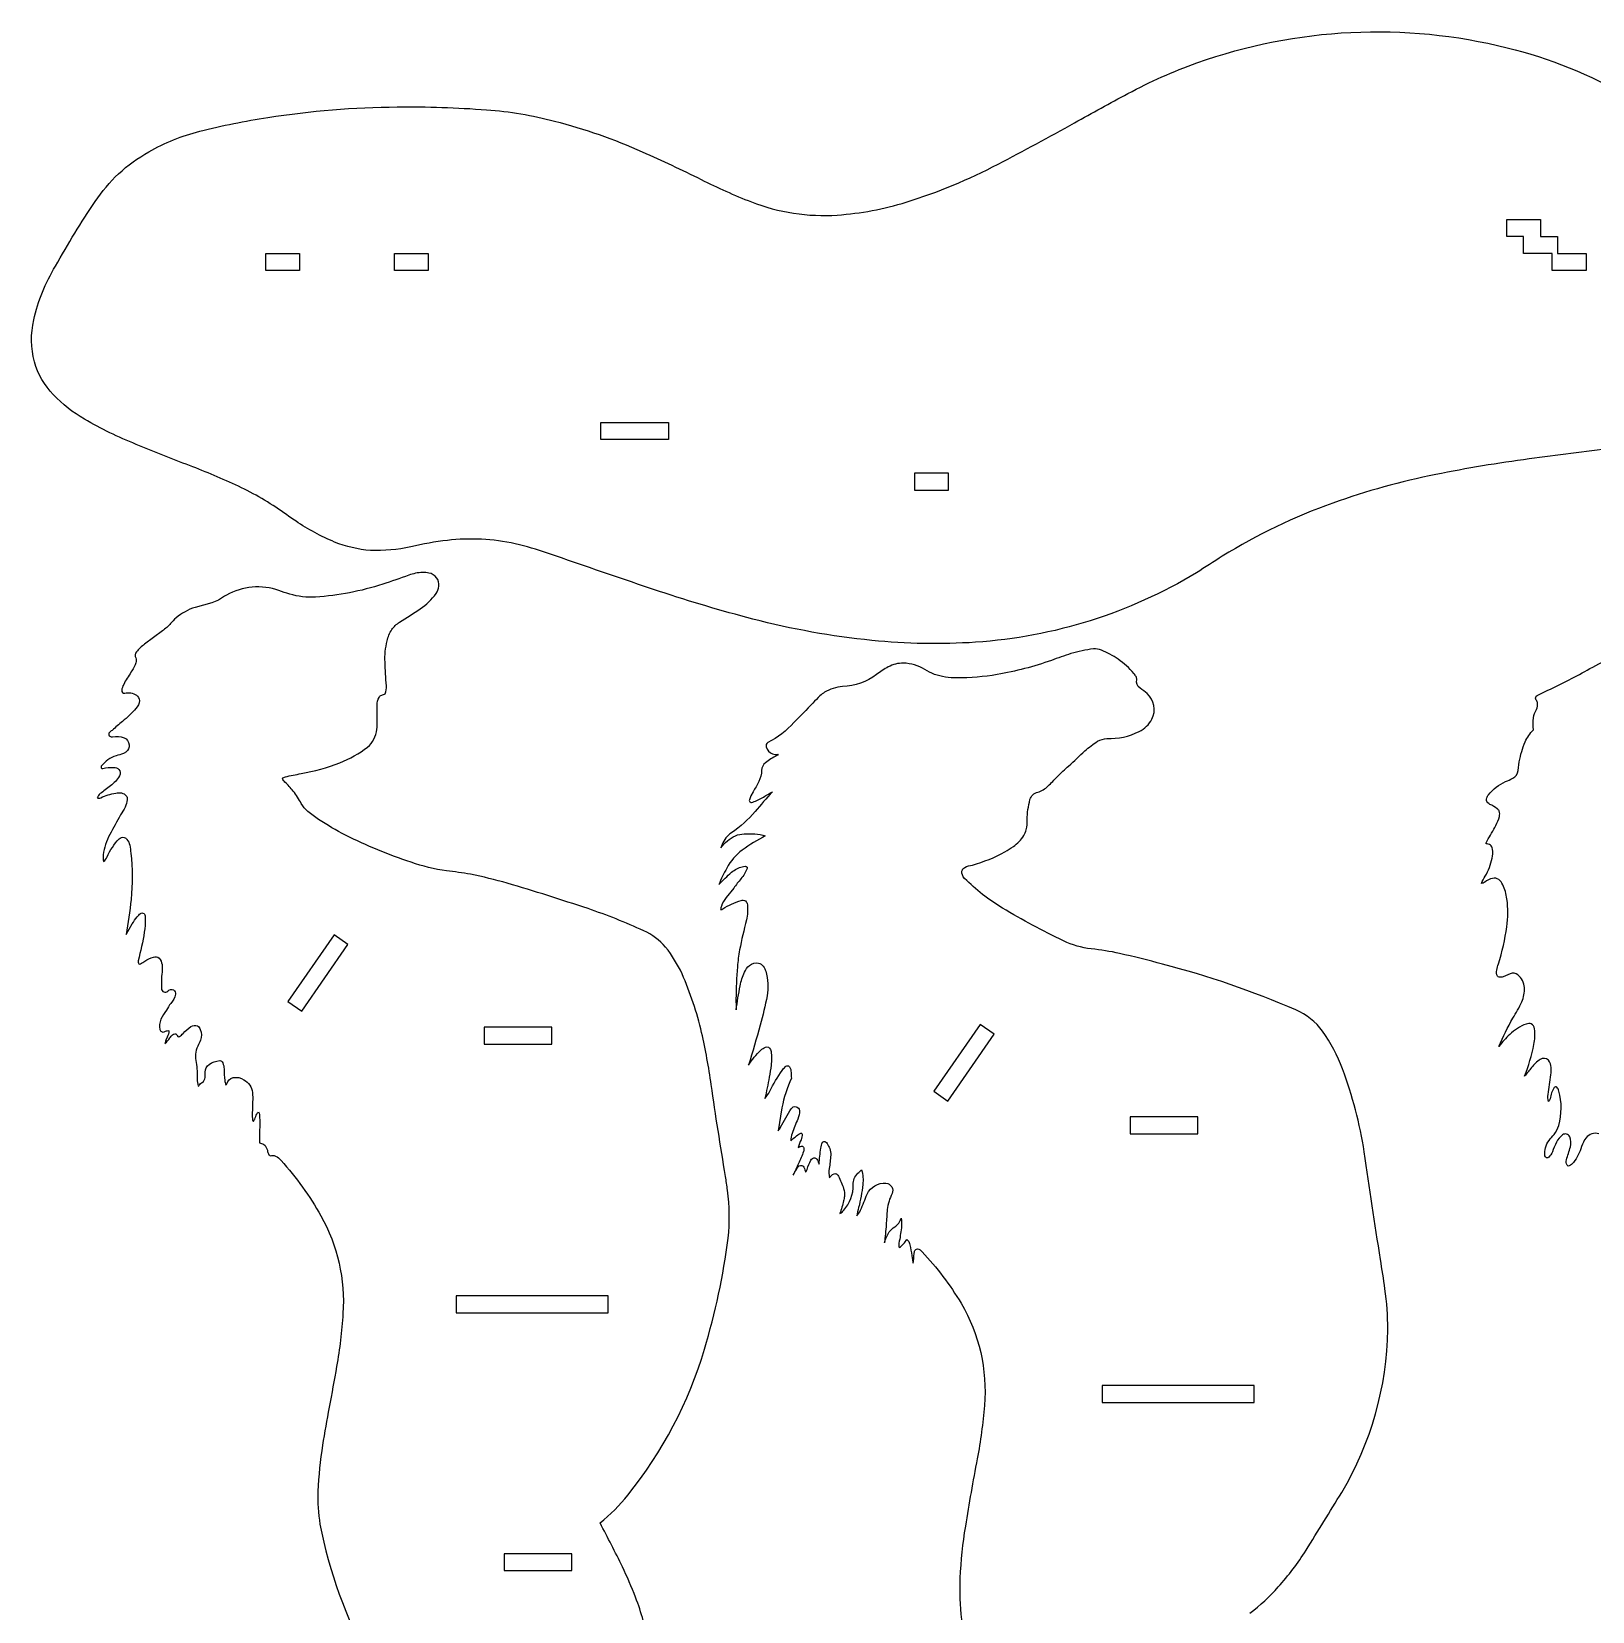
# Model space of a CAD drawing. Extents: x 33.7 to 61, y 10.2 to 34.
# Drawn here: x 33.66 to 45.2, y 22.21 to 33.89 of the extents above; entities that cross this region are included whole.
import ezdxf

# ---------------------------------------------------------------- set-up
doc = ezdxf.new("R2010")
doc.units = 0
doc.header["$MEASUREMENT"] = 0
doc.layers.get('0').update_dxf_attribs({"linetype": 'CONTINUOUS'})

msp = doc.modelspace()

# ---------------------------------------------------------------- linework, layer by layer
for points in [[(45.316, 30.805), (44.737, 30.73, 0.016937), (44.046, 30.615, 0.037032), (43.284, 30.404, 0.052186), (42.467, 30.011, -0.00447), (42.276, 29.889, -0.119641), (40.643, 29.375, -0.042166), (39.876, 29.389, -0.039221), (38.995, 29.547, -0.016725), (38.306, 29.751, -0.00324), (37.478, 30.034, 0.027526), (37.239, 30.103, 0.084054), (36.737, 30.128, 0.027759), (36.467, 30.081, -0.066396), (36.168, 30.054, -0.080063), (35.903, 30.116, -0.052876), (35.618, 30.27, -0.008373), (35.529, 30.332, 0.043949), (35.192, 30.528, 0.018249), (34.831, 30.681, -0.0052), (34.435, 30.838, -0.034793), (34.054, 31.024, -0.071755), (33.823, 31.206, -0.120399), (33.683, 31.448, -0.119099), (33.679, 31.758, -0.081907), (33.839, 32.155, -0.004649), (33.982, 32.399, -0.01167), (34.132, 32.632, -0.0538), (34.306, 32.838, -0.058055), (34.529, 33, -0.070925), (34.907, 33.152, -0.026154), (35.41, 33.254, -0.038412), (36.367, 33.332, -0.02244), (37.027, 33.311, -0.046675), (37.53, 33.227, -0.041268), (38.178, 33.001, -0.011292), (38.613, 32.796, 0.021315), (38.985, 32.63, 0.109476), (39.62, 32.533, 0.058378), (40.13, 32.629, 0.046188), (40.81, 32.91, 0.008532), (41.374, 33.215, -0.006303), (41.769, 33.431, -0.03728), (42.28, 33.658, -0.147404), (44.573, 33.77, -0.071157), (45.466, 33.41, -0.063535)], [(38.224, 21.965, 0.054737), (38.128, 22.316, 0.021849), (38.032, 22.54, 0.007313), (37.866, 22.865, 0.049451), (38.072, 23.071, 0.097663), (38.638, 24.15, 0.041192), (38.813, 24.971, 0.06018), (38.808, 25.324, 0.009833), (38.794, 25.427, -0.006092), (38.688, 26.105, 0.020295), (38.617, 26.49, 0.047215), (38.472, 26.924, 0.063203), (38.351, 27.121, 0.111532), (38.189, 27.242, 0.026717), (37.777, 27.406, 0.009504), (37.18, 27.594, 0.021715), (36.908, 27.66, 0.016397), (36.731, 27.685, -0.048691), (36.469, 27.749, -0.036248), (35.984, 27.949, -0.029109), (35.784, 28.066, -0.017176), (35.705, 28.125, -0.085201), (35.657, 28.183, 0.024715), (35.598, 28.275, 0.024807), (35.536, 28.342, -0.04084), (35.517, 28.367, -0.205737), (35.539, 28.38, -0.018216), (35.655, 28.404, 0.043688), (35.943, 28.484, 0.072778), (36.146, 28.6, 0.19757), (36.215, 28.731, 0.040996), (36.219, 28.802, 0.003107), (36.218, 28.91, -0.120974), (36.232, 28.968, -0.159708), (36.252, 28.985, -0.058556), (36.278, 28.993, 0.083041), (36.286, 29.054, -0.005976), (36.276, 29.229, -0.067909), (36.291, 29.385, -0.075212), (36.326, 29.469, -0.10325), (36.384, 29.524, 0.016394), (36.537, 29.622, 0.078168), (36.654, 29.735, 0.107064), (36.675, 29.789, 0.391234), (36.601, 29.887, 0.071232), (36.554, 29.891, 0.075225), (36.451, 29.871, -0.007461), (36.259, 29.804, -0.060746), (35.763, 29.709, -0.089836), (35.571, 29.731, -0.022613), (35.492, 29.758, 0.215682), (35.104, 29.724, 0.02234), (35.044, 29.687, -0.049527), (34.996, 29.666), (34.871, 29.633, 0.101395), (34.731, 29.555, 0.026856), (34.691, 29.513, -0.031627), (34.631, 29.459), (34.498, 29.361, 0.052199), (34.438, 29.304, 0.299828), (34.433, 29.259, -0.156841), (34.433, 29.223, -0.077227), (34.405, 29.164, 0.019178), (34.349, 29.075, 0.042434), (34.33, 29.03, 0.201865), (34.334, 29.004, 0.280055), (34.351, 28.999, -0.216956), (34.438, 28.984, -0.214003), (34.461, 28.944, -0.175325), (34.434, 28.886, -0.041328), (34.335, 28.79, 0.005071), (34.258, 28.724, 0.096947), (34.235, 28.703, 0.440139), (34.241, 28.68, 0.184973), (34.261, 28.677, -0.13039), (34.347, 28.669, -0.302127), (34.383, 28.618, -0.279955), (34.36, 28.563, -0.067393), (34.342, 28.553, -0.020218), (34.287, 28.536, 0.148736), (34.178, 28.459, 0.304116), (34.178, 28.447, 0.304116), (34.189, 28.442, -0.057256), (34.269, 28.45, -0.183471), (34.308, 28.435, -0.336207), (34.313, 28.387, -0.093975), (34.245, 28.313, 0.010768), (34.17, 28.256, 0.135226), (34.148, 28.224, 0.211645), (34.174, 28.226, -0.062615), (34.285, 28.26, -0.060972), (34.328, 28.261, -0.163249), (34.362, 28.241, -0.183357), (34.37, 28.211, -0.097747), (34.354, 28.157, -0.025023), (34.321, 28.099, 0.003797), (34.241, 27.954, 0.091572), (34.192, 27.803, 0.070734), (34.195, 27.754, 0.130312), (34.221, 27.789, -0.078542), (34.309, 27.922, -0.235724), (34.348, 27.933, -0.150607), (34.368, 27.917, -0.127587), (34.388, 27.875, -0.038908), (34.396, 27.817, -0.055536), (34.398, 27.474, -0.021613), (34.361, 27.214), (34.407, 27.293, -0.027598), (34.444, 27.346, -0.048062), (34.468, 27.37, -0.518481), (34.5, 27.361, -0.085893), (34.503, 27.328, -0.049411), (34.496, 27.233, -0.033118), (34.45, 27.021, 0.179453), (34.455, 26.999, 0.259467), (34.468, 26.998, 0.078898), (34.499, 27.018, -0.059687), (34.564, 27.048, -0.242789), (34.605, 27.041, -0.153887), (34.627, 26.992, -0.056215), (34.625, 26.92, 0.029849), (34.623, 26.815, 0.643021), (34.669, 26.796, -0.32615), (34.713, 26.805, -0.327713), (34.727, 26.773, -0.123703), (34.692, 26.706, 0.051324), (34.66, 26.655, 0.044607), (34.619, 26.588, 0.164112), (34.611, 26.512, 0.415618), (34.643, 26.495, -0.012072), (34.665, 26.504, -0.127513), (34.677, 26.504, -0.124142), (34.666, 26.456), (34.656, 26.433, 0.059832), (34.649, 26.409, 0.048074), (34.686, 26.451, -0.063431), (34.705, 26.473, -0.107144), (34.722, 26.481, -0.276164), (34.736, 26.474, 0.08354), (34.745, 26.461, 0.281542), (34.756, 26.461, 0.110862), (34.783, 26.484, -0.035105), (34.841, 26.535, -0.244789), (34.889, 26.539, -0.184927), (34.91, 26.513, -0.192746), (34.911, 26.434, -0.054575), (34.891, 26.39, 0.180076), (34.88, 26.268, -0.04595), (34.887, 26.146, 0.072881), (34.894, 26.095, 0.311275), (34.901, 26.1, -0.114641), (34.925, 26.122, 0.201899), (34.946, 26.157, 0.035248), (34.945, 26.198, -0.228913), (34.976, 26.254, -0.136638), (35.054, 26.283, -0.33239), (35.076, 26.266, -0.094938), (35.086, 26.221, 0.029527), (35.091, 26.136, 0.038184), (35.099, 26.104, 0.203815), (35.107, 26.111, -0.297837), (35.153, 26.157, -0.195538), (35.233, 26.141, -0.242876), (35.296, 26.047, -0.040777), (35.297, 25.978, 0.0158), (35.295, 25.853, 0.241284), (35.303, 25.833, 0.064308), (35.313, 25.851, -0.04474), (35.328, 25.888, -0.099132), (35.341, 25.903, -0.091287), (35.349, 25.865, -0.006054), (35.348, 25.674, -0.277732), (35.398, 25.641, -0.07016), (35.406, 25.62, 0.095816), (35.418, 25.587, 0.074993), (35.426, 25.579, -0.218996), (35.466, 25.577, -0.095167), (35.507, 25.545, -0.053438), (35.802, 25.135, -0.14535), (35.965, 24.414, -0.028956), (35.918, 24.022, -0.005522), (35.863, 23.72, 0.006318), (35.814, 23.44, 0.028773), (35.78, 23.099, 0.048976), (35.795, 22.855, 0.07985), (36.16, 21.852, 0.060537)], [(42.671, 22.198, 0.049697), (42.881, 22.393, 0.044365), (43.086, 22.663, 0.001614), (43.35, 23.091, 0.132861), (43.69, 24.296, 0.036087), (43.67, 24.595, 0.008147), (43.636, 24.813, -0.001421), (43.517, 25.608, 0.05004), (43.356, 26.221, 0.065672), (43.209, 26.5, 0.131686), (43.011, 26.657, 0.038454), (42.025, 26.996, 0.009692), (41.707, 27.075, 0.030801), (41.498, 27.108, -0.082097), (41.293, 27.168, -0.023289), (40.842, 27.41, -0.062484), (40.561, 27.63, -0.224886), (40.542, 27.684, -0.22693), (40.563, 27.711, -0.063935), (40.619, 27.728, 0.056796), (40.86, 27.826, 0.022015), (40.922, 27.865, 0.086352), (41, 27.946, 0.078374), (41.017, 27.989, 0.057276), (41.025, 28.064, -0.066349), (41.045, 28.212, -0.262842), (41.102, 28.267, 0.125745), (41.178, 28.312, 0.013785), (41.248, 28.383, -0.016765), (41.331, 28.46, 0.008728), (41.451, 28.573, -0.036794), (41.545, 28.643, -0.132068), (41.614, 28.663, 0.121768), (41.852, 28.715, 0.149683), (41.947, 28.807, 0.340256), (41.911, 28.996, 0.038056), (41.859, 29.035, -0.293732), (41.834, 29.099, 0.147455), (41.83, 29.121, 0.061954), (41.813, 29.144, 0.077099), (41.696, 29.249, 0.062198), (41.573, 29.317, 0.092639), (41.514, 29.326, 0.046621), (41.348, 29.291, 0.014622), (41.204, 29.241, -0.039554), (40.803, 29.136, -0.041544), (40.504, 29.111, -0.077366), (40.338, 29.138, -0.056515), (40.268, 29.174, 0.126943), (40.109, 29.221, 0.122538), (39.997, 29.193, 0.046323), (39.911, 29.137, -0.151902), (39.659, 29.047, 0.116374), (39.526, 29.006, 0.045546), (39.492, 28.979, 0.026568), (39.44, 28.926, -0.014231), (39.299, 28.783, -0.092538), (39.107, 28.633, 0.371042), (39.095, 28.603, 0.244214), (39.142, 28.55, 0.09846), (39.183, 28.547, -0.168317), (39.172, 28.537, 0.048055), (39.089, 28.485, 0.206494), (39.061, 28.427, -0.101644), (39.04, 28.347, -0.027936), (38.997, 28.269), (38.982, 28.241, 0.042583), (38.97, 28.211, 0.343745), (38.978, 28.192, 0.169579), (38.985, 28.191, 0.080991), (39.065, 28.225, -0.014851), (39.14, 28.269, 0.010857), (39.013, 28.124, -0.065233), (38.838, 27.967, 0.135819), (38.768, 27.881, 0.044205), (38.76, 27.856, -0.131503), (38.867, 27.945, -0.094186), (38.932, 27.958, -0.090596), (39.088, 27.945, 0.033538), (38.918, 27.839, 0.101146), (38.803, 27.706, 0.029393), (38.744, 27.584, -0.021218), (38.839, 27.675, -0.11125), (38.918, 27.716, -0.064504), (38.938, 27.72, -0.206741), (38.953, 27.712, -0.213385), (38.953, 27.704, -0.091645), (38.908, 27.627, 0.02779), (38.855, 27.558), (38.799, 27.488, 0.077474), (38.763, 27.425, 0.042437), (38.757, 27.399, 0.157578), (38.773, 27.404, -0.067802), (38.909, 27.467, -0.49619), (38.956, 27.435, -0.082601), (38.948, 27.323, 0.01182), (38.898, 27.101, 0.024523), (38.882, 26.977, 0.018698), (38.871, 26.738, 0.01221), (38.873, 26.658, -0.016518), (38.902, 26.836, -0.051017), (38.934, 26.936, -0.097515), (38.971, 26.986, -0.221721), (39.037, 27.004, -0.178184), (39.073, 26.98, -0.093771), (39.091, 26.943, -0.112098), (39.101, 26.761, -0.023806), (39.05, 26.545, -0.005214), (38.964, 26.249, -0.052751), (39.055, 26.361, -0.09292), (39.089, 26.382, -0.404011), (39.126, 26.366, -0.09675), (39.131, 26.35, -0.06484), (39.131, 26.248, -0.017261), (39.117, 26.161, -0.009702), (39.085, 26.003, 0.042015), (39.121, 26.057, -0.031868), (39.212, 26.21, -0.028481), (39.235, 26.237, -0.238253), (39.26, 26.243, -0.180148), (39.268, 26.236, -0.108056), (39.279, 26.195, 0.007815), (39.281, 26.153, 0.062107), (39.211, 25.934), (39.182, 25.764, 0.04252), (39.201, 25.791, -0.025694), (39.28, 25.927, -0.314724), (39.315, 25.942, -0.314724), (39.341, 25.914, -0.098845), (39.328, 25.851, 0.016331), (39.286, 25.745, 0.078647), (39.277, 25.69, -0.048034), (39.312, 25.72, -0.080617), (39.346, 25.745, -0.094315), (39.355, 25.747, -0.318948), (39.36, 25.739, -0.115287), (39.353, 25.698, 0.017906), (39.33, 25.64, -0.134192), (39.356, 25.65, -0.357321), (39.373, 25.637, -0.141261), (39.37, 25.61, -0.025304), (39.334, 25.522, 0.007077), (39.295, 25.435, -0.077116), (39.321, 25.482, -0.108775), (39.339, 25.504, -0.441145), (39.373, 25.495, -0.068952), (39.386, 25.457, 0.080591), (39.397, 25.479, -0.058547), (39.425, 25.547, -0.268217), (39.455, 25.564, -0.235272), (39.47, 25.553, -0.061369), (39.48, 25.531, 0.04748), (39.486, 25.518, -0.011897), (39.498, 25.635, -0.058015), (39.511, 25.679, -0.439069), (39.533, 25.683, -0.154183), (39.545, 25.67, -0.039773), (39.564, 25.632, -0.092947), (39.572, 25.584, -0.026314), (39.56, 25.485, 0.087976), (39.562, 25.415, -0.169244), (39.596, 25.446, -0.264153), (39.62, 25.441, -0.119066), (39.629, 25.429, -0.013223), (39.667, 25.337, -0.107195), (39.673, 25.278, -0.019475), (39.667, 25.247, -0.01655), (39.64, 25.152, 0.098263), (39.668, 25.176, 0.186868), (39.738, 25.365, -0.210185), (39.772, 25.45, -0.008874), (39.8, 25.475, -0.099701), (39.809, 25.366, -0.037307), (39.778, 25.196, 0.013695), (39.764, 25.136, 0.101055), (39.793, 25.177, -0.005312), (39.841, 25.296, -0.303668), (39.98, 25.377, -0.507385), (40.026, 25.3, 0.091481), (39.99, 25.182, 0.010378), (39.982, 25.07, -0.004204), (39.969, 24.935, -0.08858), (40.005, 25.017, -0.104722), (40.045, 25.053, 0.158353), (40.093, 25.119, -0.053272), (40.094, 25.046, -0.024415), (40.076, 24.934, 0.088623), (40.075, 24.913, 0.089337), (40.079, 24.902, 0.108049), (40.11, 24.928, -0.011557), (40.135, 24.96, -0.176586), (40.151, 24.939, -0.034364), (40.161, 24.901, -0.01041), (40.174, 24.823, 0.023915), (40.181, 24.785, 0.020055), (40.188, 24.856, -0.060136), (40.194, 24.879, -0.279762), (40.213, 24.891, -0.168932), (40.248, 24.87, -0.051067), (40.536, 24.489, -0.155047), (40.708, 23.733, -0.027928), (40.655, 23.34, 0.007238), (40.567, 22.841, 0.028967), (40.527, 22.457, 0.074267), (40.595, 21.853, 0.066044)], [(45.252, 25.741, 0.317363), (45.157, 25.712, 0.087814), (45.123, 25.647, -0.086223), (45.064, 25.53, -0.115707), (45.033, 25.504, -0.375476), (45.017, 25.509, -0.193366), (45.012, 25.549, 0.006299), (45.041, 25.645, 0.15773), (45.037, 25.72, 0.45588), (44.983, 25.734, 0.121773), (44.938, 25.679, 0.025354), (44.908, 25.608, -0.091876), (44.882, 25.569, -0.644123), (44.853, 25.58, -0.192504), (44.883, 25.692, -0.021205), (44.921, 25.737, 0.099279), (44.955, 25.804, 0.134086), (44.956, 26.058, 0.148282), (44.94, 26.086, 0.394868), (44.922, 26.084, 0.087766), (44.902, 26.045, -0.019707), (44.891, 26.001, -0.066465), (44.88, 25.981, -0.101817), (44.876, 26.033, 0.005332), (44.897, 26.178, 0.032812), (44.899, 26.231, 0.156324), (44.878, 26.285, 0.364394), (44.818, 26.292, 0.075758), (44.753, 26.231, -0.004678), (44.702, 26.168, 0.04602), (44.771, 26.401, 0.072516), (44.776, 26.518, 0.251245), (44.752, 26.554, 0.181791), (44.715, 26.553, 0.107855), (44.592, 26.476, 0.048237), (44.513, 26.388, -0.025583), (44.615, 26.597, 0.036002), (44.682, 26.718, 0.11715), (44.701, 26.822, 0.200358), (44.653, 26.917, 0.272059), (44.595, 26.925), (44.543, 26.903, -0.154473), (44.514, 26.899, -0.187571), (44.503, 26.907, -0.199731), (44.496, 26.952, -0.029204), (44.509, 26.997, 0.03816), (44.571, 27.271, 0.063897), (44.572, 27.478, 0.069224), (44.541, 27.583, 0.119133), (44.511, 27.621, 0.20942), (44.465, 27.63, 0.100137), (44.408, 27.602, -0.131398), (44.383, 27.592, -0.048161), (44.411, 27.646, 0.073856), (44.463, 27.778, 0.076446), (44.466, 27.846, 0.160887), (44.449, 27.876, 0.128942), (44.418, 27.886, -0.119306), (44.425, 27.908, 0.013318), (44.49, 28.021, 0.058599), (44.516, 28.086, 0.157944), (44.514, 28.128, 0.110707), (44.5, 28.145, 0.041932), (44.446, 28.177, -0.20133), (44.42, 28.206, -0.147883), (44.422, 28.225, -0.074235), (44.435, 28.247, -0.115424), (44.561, 28.345, 0.025639), (44.615, 28.37, 0.239771), (44.654, 28.427), (44.663, 28.492, -0.049589), (44.706, 28.639, -0.090983), (44.767, 28.727, -0.033442), (44.768, 28.817, -0.107902), (44.79, 28.879, 0.175256), (44.797, 28.929, 0.062824), (44.785, 28.954, -0.395309), (44.795, 28.982, -0.026388), (44.874, 29.02, 0.017821), (45.185, 29.18, -0.038158), (45.555, 29.346, -0.087709)]]:
    msp.add_lwpolyline(points, format="xyb")
for points in [[(44.57, 32.374), (44.57, 32.499), (44.82, 32.499), (44.82, 32.374), (44.945, 32.374), (44.945, 32.249), (45.157, 32.249), (45.157, 32.124), (44.907, 32.124), (44.907, 32.249), (44.695, 32.249), (44.695, 32.374)], [(35.644, 32.124), (35.394, 32.124), (35.394, 32.249), (35.644, 32.249)], [(36.595, 32.124), (36.345, 32.124), (36.345, 32.249), (36.595, 32.249)], [(38.371, 30.874), (37.871, 30.874), (37.871, 30.999), (38.371, 30.999)], [(40.442, 30.624), (40.192, 30.624), (40.192, 30.499), (40.442, 30.499)], [(35.9, 27.212), (35.557, 26.719), (35.66, 26.648), (36.002, 27.14)], [(37.009, 26.53), (37.009, 26.405), (37.509, 26.405), (37.509, 26.53)], [(40.676, 26.549), (40.334, 26.056), (40.437, 25.984), (40.779, 26.477)], [(41.785, 25.867), (41.785, 25.742), (42.285, 25.742), (42.285, 25.867)], [(36.802, 24.544), (36.802, 24.419), (37.927, 24.419), (37.927, 24.544)], [(41.578, 23.881), (41.578, 23.756), (42.703, 23.756), (42.703, 23.881)], [(37.158, 22.638), (37.158, 22.513), (37.658, 22.513), (37.658, 22.638)]]:
    msp.add_lwpolyline(points, close=True)

doc.saveas('drawing.dxf')
